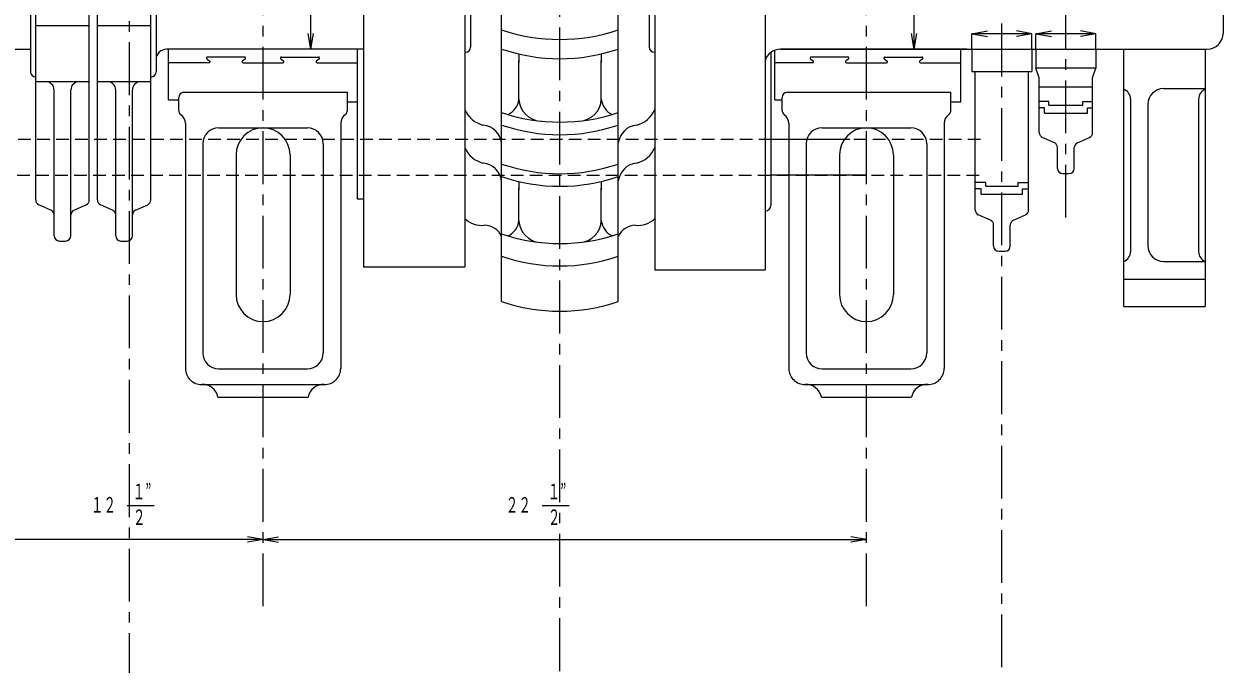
# Model space of a CAD drawing. Units: millimetres, scale not verified. Extents: x -5945 to 5945, y -4205 to 4205.
# Drawn here: x -1193 to -57, y -700 to -93 of the extents above; entities that cross this region are included whole.
import ezdxf
from ezdxf.enums import TextEntityAlignment as Align

# ---------------------------------------------------------------- set-up
doc = ezdxf.new("R2010")
doc.units = ezdxf.units.MM
doc.header["$LTSCALE"] = 10
doc.linetypes.add('CHAIN1', pattern=[8, 5, -1, 1, -1])
doc.linetypes.add('DASHED1', pattern=[1.8, 1.2, -0.6])
for name, color, linetype, lineweight in [('0-0_0', 3, 'Continuous', 18), ('0-1_芯', 4, 'CHAIN1', 18), ('0-2_寸法', 2, 'Continuous', 18)]:
    doc.layers.add(name, color=color, linetype=linetype, lineweight=lineweight)
doc.styles.add('ＭＳ ゴシック', font='')
doc.styles.get('ＭＳ ゴシック').set_extended_font_data('MS Gothic')

msp = doc.modelspace()

# ---------------------------------------------------------------- linework, layer by layer
at = {"layer": '0-0_0'}
for p, q in [((-1181.97, -259.82), (-1181.97, 205.3)), ((-1131.3, -259.82), (-1131.3, 205.3)), ((-1123.57, -259.82), (-1123.57, 205.3)), ((-1072.9, -259.82), (-1072.9, 205.3)), ((-1181.97, -259.82), (-1181.97, 98.5)), ((-871.41, 92.44), (-871.41, -323.14)), ((-775.12, 92.44), (-775.12, -323.14)), ((-595.09, 88.15), (-595.09, -325.95)), ((-490.62, 88.15), (-490.62, -325.95)), ((-1186.97, 47.02), (-1186.97, -138.33)), ((-1067.9, 47.02), (-1067.9, -138.33)), ((-769.73, 30.1), (-769.73, -114.87)), ((-600.48, 30.1), (-600.48, -114.87)), ((-56.52, 14.06), (-56.52, -101.94)), ((-740.43, -356.05), (-740.43, -7.72)), ((-629.78, -356.05), (-629.78, -7.72)), ((-1181.97, -94.4), (-1131.3, -94.4)), ((-1123.57, -94.4), (-1072.9, -94.4)), ((-1380.24, -116.94), (-1186.97, -116.94)), ((-876.96, -116.94), (-1057.9, -116.94)), ((-1056.07, -164.99), (-1056.07, -116.94)), ((-984.07, -124.42), (-1019.07, -124.42)), ((-948.96, -124.42), (-913.96, -124.42)), ((-876.96, -259.07), (-876.96, -116.94)), ((-871.41, -116.94), (-876.96, -116.94)), ((-724.14, -121.45), (-724.14, -129.54)), ((-646.07, -121.45), (-646.07, -129.54)), ((-485.23, -120.01), (-485.23, -265.14)), ((-481.33, -164.99), (-481.33, -117.87)), ((-476.15, -116.94), (-71.52, -116.94)), ((-304.96, -116.94), (-476.15, -116.94)), ((-412.07, -124.42), (-447.07, -124.42)), ((-376.96, -124.42), (-341.96, -124.42)), ((-299.41, -116.94), (-304.96, -116.94)), ((-304.96, -166.73), (-304.96, -116.94)), ((-294.6, -116.94), (-294.6, -138.01)), ((-237.6, -116.94), (-237.6, -138.01)), ((-233.97, -116.94), (-233.97, -134.79)), ((-176.97, -116.94), (-176.97, -134.79)), ((-150.61, -360.95), (-150.61, -116.94)), ((-73.34, -116.94), (-73.34, -360.95)), ((-1017.75, -129.8), (-1056.07, -129.8)), ((-1019.65, -126.24), (-1017.17, -127.98)), ((-983.5, -126.24), (-985.97, -127.98)), ((-985.4, -129.8), (-947.63, -129.8)), ((-949.53, -126.24), (-947.06, -127.98)), ((-913.38, -126.24), (-915.86, -127.98)), ((-915.28, -129.8), (-876.96, -129.8)), ((-723.96, -164.4), (-723.96, -127.86)), ((-645.88, -164.4), (-645.88, -127.86)), ((-445.75, -129.8), (-481.33, -129.8)), ((-447.65, -126.24), (-445.17, -127.98)), ((-411.5, -126.24), (-413.97, -127.98)), ((-413.4, -129.8), (-375.63, -129.8)), ((-377.53, -126.24), (-375.06, -127.98)), ((-341.38, -126.24), (-343.86, -127.98)), ((-343.28, -129.8), (-304.96, -129.8)), ((-230.8, -144.04), (-233.97, -134.79)), ((-176.97, -134.79), (-233.97, -134.79)), ((-180.13, -144.04), (-176.97, -134.79)), ((-1181.97, -147.62), (-1131.3, -147.62)), ((-1123.57, -147.62), (-1072.9, -147.62)), ((-294.6, -138.01), (-237.6, -138.01)), ((-291.44, -269.46), (-291.44, -138.01)), ((-240.77, -269.46), (-240.77, -138.01)), ((-230.8, -195.92), (-230.8, -144.04)), ((-180.13, -195.92), (-180.13, -144.04)), ((-1164.57, -293.77), (-1164.57, -155.62)), ((-1148.69, -293.77), (-1148.69, -155.62)), ((-1106.18, -293.77), (-1106.18, -155.62)), ((-1090.3, -293.77), (-1090.3, -155.62)), ((-1041.5, -157.76), (-886.53, -157.76)), ((-886.53, -174.9), (-886.53, -157.76)), ((-469.5, -157.76), (-314.53, -157.76)), ((-314.53, -174.9), (-314.53, -157.76)), ((-180.13, -153.07), (-230.8, -153.07)), ((-112.72, -154.32), (-73.34, -154.32)), ((-1056.07, -164.99), (-1046.5, -164.99)), ((-1046.5, -174.9), (-1046.5, -162.76)), ((-886.53, -166.73), (-876.96, -166.73)), ((-481.33, -164.99), (-474.5, -164.99)), ((-474.5, -174.9), (-474.5, -162.76)), ((-314.53, -166.73), (-304.96, -166.73)), ((-221.59, -169.97), (-189.34, -169.97)), ((-144.23, -164.3), (-144.23, -308.86)), ((-127.72, -169.32), (-127.72, -303.18)), ((-79.72, -164.3), (-79.72, -308.86)), ((-225.88, -172.47), (-230.8, -172.47)), ((-225.88, -177.63), (-225.88, -172.47)), ((-225.88, -177.63), (-185.05, -177.63)), ((-185.05, -177.63), (-185.05, -172.47)), ((-185.05, -172.47), (-180.13, -172.47)), ((-1040.12, -187.18), (-1040.12, -419.61)), ((-1008.61, -191.5), (-924.42, -191.5)), ((-892.91, -187.18), (-892.91, -419.61)), ((-468.12, -187.18), (-468.12, -419.61)), ((-436.61, -191.5), (-352.42, -191.5)), ((-320.91, -187.18), (-320.91, -419.61)), ((-410.23, -202.64), (-485.23, -202.64)), ((-216.37, -205.59), (-227.84, -200.48)), ((-194.56, -205.59), (-183.1, -200.48)), ((-1023.61, -206.5), (-1023.61, -404.76)), ((-909.42, -206.5), (-909.42, -404.76)), ((-451.61, -206.5), (-451.61, -404.76)), ((-337.42, -206.5), (-337.42, -404.76)), ((-213.41, -229.87), (-213.41, -210.15)), ((-197.53, -229.87), (-197.53, -210.15)), ((-197.53, -229.87), (-197.53, -210.15)), ((-992.09, -217.08), (-992.09, -349.48)), ((-940.94, -217.08), (-940.94, -349.48)), ((-420.09, -217.08), (-420.09, -349.48)), ((-368.94, -217.08), (-368.94, -349.48)), ((-395.23, -236.45), (-485.23, -236.45)), ((-208.41, -234.87), (-202.53, -234.87)), ((-724.14, -242.39), (-724.14, -250.47)), ((-723.96, -279.47), (-723.96, -248.79)), ((-646.07, -242.39), (-646.07, -250.47)), ((-645.88, -279.47), (-645.88, -248.79)), ((-285.71, -249.17), (-291.44, -249.17)), ((-285.71, -254.34), (-285.71, -249.17)), ((-281.43, -246.68), (-250.78, -246.68)), ((-246.5, -254.34), (-246.5, -249.17)), ((-246.5, -249.17), (-240.77, -249.17)), ((-871.41, -259.07), (-876.96, -259.07)), ((-285.71, -254.34), (-246.5, -254.34)), ((-1167.54, -269.49), (-1179, -264.39)), ((-1145.73, -269.49), (-1134.26, -264.39)), ((-1109.14, -269.49), (-1120.61, -264.39)), ((-1087.33, -269.49), (-1075.87, -264.39)), ((-1148.69, -293.77), (-1148.69, -274.06)), ((-1090.3, -293.77), (-1090.3, -274.06)), ((-277.01, -279.13), (-288.47, -274.03)), ((-274.04, -303.41), (-274.04, -283.7)), ((-258.17, -303.41), (-258.17, -283.7)), ((-258.17, -303.41), (-258.17, -283.7)), ((-255.2, -279.13), (-243.74, -274.03)), ((-1159.57, -298.77), (-1153.69, -298.77)), ((-1101.18, -298.77), (-1095.3, -298.77)), ((-269.04, -308.41), (-263.17, -308.41)), ((-112.72, -318.18), (-73.34, -318.18)), ((-871.41, -323.14), (-775.12, -323.14)), ((-595.09, -325.95), (-490.62, -325.95)), ((-150.61, -334.89), (-73.34, -334.89)), ((-150.61, -360.95), (-73.34, -360.95)), ((-1008.61, -419.76), (-924.42, -419.76)), ((-436.61, -419.76), (-352.42, -419.76)), ((-1025.12, -434.61), (-907.91, -434.61)), ((-453.12, -434.61), (-335.91, -434.61)), ((-1009.28, -446.59), (-923.75, -446.59)), ((-437.28, -446.59), (-351.75, -446.59))]:
    msp.add_line(p, q, dxfattribs=at)
at = {"layer": '0-0_0', "color": 1, "linetype": 'DASHED1'}
for p, q in [((-286.55, -202.64), (-1667.61, -202.64)), ((-1667.61, -236.45), (-286.55, -236.45))]:
    msp.add_line(p, q, dxfattribs=at)
at = {"layer": '0-0_0'}
for points in [[(-221.59, -169.97), (-221.59, -166.53), (-230.8, -166.53)], [(-189.34, -169.97), (-189.34, -166.53), (-180.13, -166.53)], [(-281.43, -246.68), (-281.43, -243.24), (-291.44, -243.24)], [(-250.78, -246.68), (-250.78, -243.24), (-240.77, -243.24)]]:
    msp.add_lwpolyline(points, dxfattribs=at)
for centre, radius, start, end in [((-685.1, 63.86), 171.58, 251.18851, 288.81149), ((-71.52, -101.94), 15, 270, 0), ((-1057.9, -126.94), 10, 90, 180), ((-1019.07, -125.42), 1, 90, 234.83947), ((-984.07, -125.42), 1, 305.16053, 90), ((-948.96, -125.42), 1, 90, 234.83947), ((-913.96, -125.42), 1, 305.16053, 90), ((-774.73, -114.87), 5, 270, 0), ((-774.73, -114.87), 5, 270, 0), ((-685.1, 45.63), 171.58, 251.18851, 288.81149), ((-595.48, -114.87), 5, 180, 270), ((-476.15, -131.94), 15, 90, 164.75615), ((-447.07, -125.42), 1, 90, 234.83947), ((-412.07, -125.42), 1, 305.16053, 90), ((-376.96, -125.42), 1, 90, 234.83947), ((-341.96, -125.42), 1, 305.16053, 90), ((-1017.75, -128.8), 1, 270, 54.83947), ((-985.4, -128.8), 1, 125.16053, 270), ((-947.63, -128.8), 1, 270, 54.83947), ((-915.28, -128.8), 1, 125.16053, 270), ((-445.75, -128.8), 1, 270, 54.83947), ((-413.4, -128.8), 1, 125.16053, 270), ((-375.63, -128.8), 1, 270, 54.83947), ((-343.28, -128.8), 1, 125.16053, 270), ((-1181.97, -138.33), 5, 180, 270), ((-1172.57, -155.62), 8, 0, 90), ((-1140.69, -155.62), 8, 90, 180), ((-1114.18, -155.62), 8, 0, 90), ((-1082.3, -155.62), 8, 90, 180), ((-1072.9, -138.33), 5, 270, 0), ((-1041.5, -162.76), 5, 90, 180), ((-469.5, -162.76), 5, 90, 180), ((-154.23, -164.3), 10, 0, 68.79209), ((-112.72, -169.32), 15, 90, 180), ((-69.72, -164.3), 10, 111.20791, 180), ((-742.4, -162.19), 18.57, 296.00678, 353.17008), ((-702.36, -163.48), 21.62, 182.43846, 266.19207), ((-667.49, -163.48), 21.62, 273.80793, 357.56154), ((-627.44, -162.19), 18.57, 186.82992, 243.51435), ((-1041.5, -174.9), 5, 180, 234.93523), ((-1050.12, -187.18), 10, 0, 54.93523), ((-882.91, -187.18), 10, 125.06477, 180), ((-891.53, -174.9), 5, 305.06477, 0), ((-752.27, -164.88), 24.6, 201.7293, 257.05642), ((-685.1, -14.49), 171.58, 251.18851, 288.81149), ((-617.94, -164.88), 24.6, 282.94358, 338.2707), ((-469.5, -174.9), 5, 180, 234.93523), ((-478.12, -187.18), 10, 0, 54.93523), ((-310.91, -187.18), 10, 125.06477, 180), ((-319.53, -174.9), 5, 305.06477, 0), ((-1008.61, -206.5), 15, 90, 180), ((-966.52, -217.08), 25.58, 0, 180), ((-924.42, -206.5), 15, 0, 90), ((-759.77, -208.26), 19.5, 7.46865, 84.13212), ((-685.1, -26.43), 171.58, 251.18851, 288.81149), ((-610.44, -208.26), 19.5, 95.86788, 172.53135), ((-436.61, -206.5), 15, 90, 180), ((-394.52, -217.08), 25.58, 0, 180), ((-352.42, -206.5), 15, 0, 90), ((-225.8, -195.92), 5, 180, 246.00127), ((-185.13, -195.92), 5, 293.99873, 360), ((-752.27, -200.91), 24.6, 201.7293, 257.05642), ((-617.94, -200.91), 24.6, 282.94358, 338.2707), ((-218.41, -210.15), 5, 0, 66.00127), ((-192.53, -210.15), 5, 113.99873, 180), ((-759.77, -244.29), 19.5, 7.46865, 84.13212), ((-685.1, -63.37), 171.58, 251.18851, 288.81149), ((-610.44, -244.29), 19.5, 95.86788, 172.53135), ((-685.1, -75.3), 171.58, 251.18851, 288.81149), ((-685.1, -75.3), 171.58, 251.18851, 288.81149), ((-208.41, -229.87), 5, 180, 270), ((-202.53, -229.87), 5, 270, 360), ((-1176.97, -259.82), 5, 180, 246.00127), ((-1136.3, -259.82), 5, 293.99873, 360), ((-1118.57, -259.82), 5, 180, 246.00127), ((-1077.9, -259.82), 5, 293.99873, 360), ((-1169.57, -274.06), 5, 0, 66.00127), ((-1143.69, -274.06), 5, 113.99873, 180), ((-1111.18, -274.06), 5, 0, 66.00127), ((-1085.3, -274.06), 5, 113.99873, 180), ((-490.23, -265.14), 5, 270, 0), ((-286.44, -269.46), 5, 180, 246.00127), ((-245.77, -269.46), 5, 293.99873, 360), ((-758.75, -259.85), 24.08, 227.17457, 275.14169), ((-756.62, -301.43), 17.6, 23.1532, 89.92931), ((-742.4, -277.26), 18.57, 296.00678, 353.17008), ((-702.36, -278.55), 21.62, 182.43846, 266.19207), ((-667.49, -278.55), 21.62, 273.80793, 357.56154), ((-627.44, -277.26), 18.57, 186.82992, 243.51435), ((-613.59, -301.43), 17.6, 90.07069, 156.8468), ((-611.45, -259.85), 24.08, 264.85831, 312.82543), ((-279.04, -283.7), 5, 0, 66.00127), ((-253.17, -283.7), 5, 113.99873, 180), ((-1159.57, -293.77), 5, 180, 270), ((-1153.69, -293.77), 5, 270, 360), ((-1101.18, -293.77), 5, 180, 270), ((-1095.3, -293.77), 5, 270, 360), ((-685.1, -129.56), 171.58, 251.18851, 288.81149), ((-269.04, -303.41), 5, 180, 270), ((-263.17, -303.41), 5, 270, 360), ((-112.72, -303.18), 15, 180, 270), ((-685.1, -150.78), 171.58, 251.18851, 288.81149), ((-154.23, -308.86), 10, 291.20791, 0), ((-69.72, -308.86), 10, 180, 248.79209), ((-966.52, -349.48), 25.58, 180, 0), ((-394.52, -349.48), 25.58, 180, 0), ((-685.1, -193.63), 171.58, 251.18851, 288.81149), ((-1008.61, -404.76), 15, 180, 270), ((-924.42, -404.76), 15, 270, 0), ((-436.61, -404.76), 15, 180, 270), ((-352.42, -404.76), 15, 270, 0), ((-1025.12, -419.61), 15, 180, 272.17497), ((-907.91, -419.61), 15, 267.82503, 0), ((-453.12, -419.61), 15, 180, 272.17497), ((-335.91, -419.61), 15, 267.82503, 0), ((-1023.98, -449.58), 15, 11.49688, 92.17497), ((-909.05, -449.58), 15, 87.82503, 168.50312), ((-451.98, -449.58), 15, 11.49688, 92.17497), ((-337.05, -449.58), 15, 87.82503, 168.50312)]:
    msp.add_arc(centre, radius, start, end, dxfattribs=at)
at = {"layer": '0-1_芯'}
for p, q in [((-685.1, -866.28), (-685.1, 3120.85)), ((-266.1, -3262.7), (-266.1, 3085.49)), ((-1093.16, -2880.37), (-1093.16, 2913.53)), ((-205.47, -276.49), (-205.47, 633.53)), ((-966.52, -644.76), (-966.52, 214.25)), ((-394.52, -644.76), (-394.52, 214.25))]:
    msp.add_line(p, q, dxfattribs=at)
at = {"layer": '0-2_寸法'}
for p, q in [((-921.23, -116.94), (-921.23, 29.06)), ((-349.23, -116.94), (-349.23, 29.06)), ((-921.23, -116.94), (-923.83, -102.17)), ((-921.23, -116.94), (-918.62, -102.17)), ((-349.23, -116.94), (-351.83, -102.17)), ((-349.23, -116.94), (-346.62, -102.17)), ((-237.6, -102.31), (-252.38, -99.7)), ((-176.97, -102.31), (-191.74, -99.7)), ((-294.6, -102.31), (-279.83, -104.91)), ((-294.6, -116.94), (-294.6, -102.31)), ((-237.6, -102.31), (-252.38, -104.91)), ((-237.6, -116.94), (-237.6, -102.31)), ((-233.97, -102.31), (-219.2, -104.91)), ((-233.97, -116.94), (-233.97, -102.31)), ((-176.97, -102.31), (-191.74, -104.91)), ((-176.97, -116.94), (-176.97, -102.31)), ((-1095.42, -549.3), (-1069.77, -549.3)), ((-702.08, -549.3), (-676.44, -549.3)), ((-966.52, -581.66), (-981.29, -579.06)), ((-966.52, -581.66), (-951.74, -579.06)), ((-966.52, -581.66), (-981.29, -584.27)), ((-966.52, -581.66), (-951.74, -584.27)), ((-394.52, -581.66), (-409.29, -584.27))]:
    msp.add_line(p, q, dxfattribs=at)
for points in [[(-237.6, -102.31), (-294.6, -102.31), (-279.83, -99.7)], [(-176.97, -102.31), (-233.97, -102.31), (-219.2, -99.7)], [(-966.52, -581.66), (-1284.52, -581.66), (-1269.74, -579.06)], [(-966.52, -581.66), (-394.52, -581.66), (-409.29, -579.06)]]:
    msp.add_lwpolyline(points, dxfattribs=at)

# ---------------------------------------------------------------- texts
at = {"layer": '0-2_寸法', "style": 'ＭＳ ゴシック', "width": 0.6}
for s, p in [('１”', (-1090.11, -547.81)), ('１”', (-696.77, -547.81)), ('１２', (-1129.83, -560.48)), ('２２', (-736.5, -560.48)), ('２', (-1089.94, -572.2)), ('２', (-696.61, -572.2))]:
    msp.add_text(s, height=14.66, dxfattribs=at).set_placement(p, align=Align.BOTTOM_LEFT)

doc.saveas('drawing.dxf')
